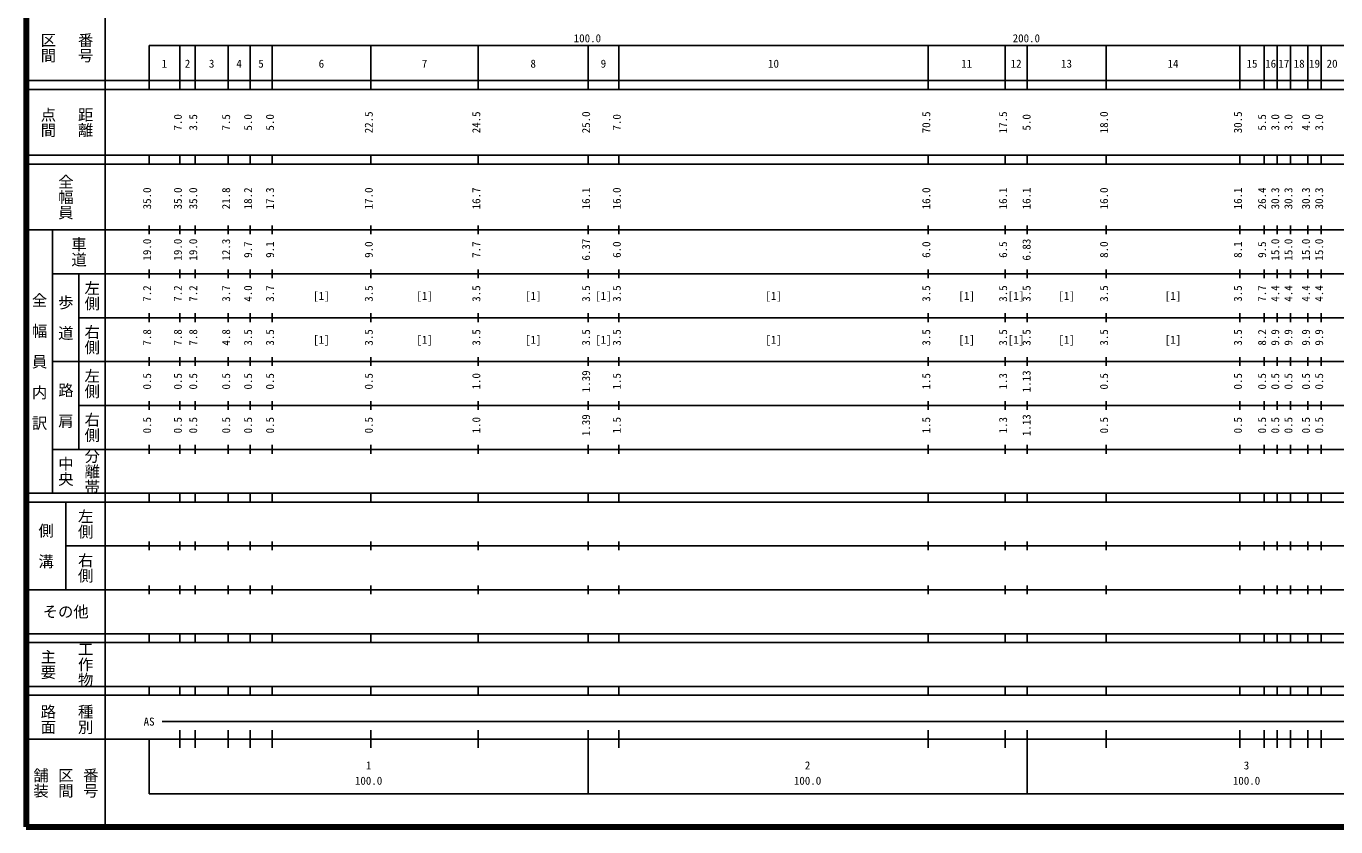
# Model space of a CAD drawing. Units: millimetres on the paper, enlarged 1000 times. Extents: x 40000 to 680000, y 20000 to 380000.
# Drawn here: x 40000 to 338341, y 20000 to 202409 of the extents above; entities that cross this region are included whole.
import ezdxf
from ezdxf.enums import TextEntityAlignment as Align

# ---------------------------------------------------------------- set-up
doc = ezdxf.new("R2010")
doc.units = ezdxf.units.MM
doc.header["$LTSCALE"] = 1000
doc.layers.add('M-TTL', color=2, linetype='Continuous', lineweight=140)
doc.layers.add('M-TTL-BAND', color=7, linetype='Continuous', lineweight=25)
doc.styles.add('@ＭＳ ゴシック', font='')
doc.styles.add('ＭＳ ゴシック', font='')
doc.styles.get('@ＭＳ ゴシック').set_extended_font_data('@MS Gothic')
doc.styles.get('ＭＳ ゴシック').set_extended_font_data('MS Gothic')

msp = doc.modelspace()

# ---------------------------------------------------------------- linework, layer by layer
at = {"layer": 'M-TTL'}
for p, q in [((40000, 380000), (40000, 20000)), ((40000, 20000), (680000, 20000))]:
    msp.add_line(p, q, dxfattribs=at)
at = {"layer": 'M-TTL-BAND'}
for p, q in [((58000, 370000), (58000, 20000)), ((68000, 198000), (579000, 198000)), ((68000, 198000), (68000, 188000)), ((75000, 188000), (75000, 198000)), ((78500, 188000), (78500, 198000)), ((86000, 188000), (86000, 198000)), ((91000, 188000), (91000, 198000)), ((96000, 188000), (96000, 198000)), ((118500, 188000), (118500, 198000)), ((143000, 188000), (143000, 198000)), ((168000, 188000), (168000, 198000)), ((175000, 188000), (175000, 198000)), ((245500, 188000), (245500, 198000)), ((263000, 188000), (263000, 198000)), ((268000, 188000), (268000, 198000)), ((286000, 188000), (286000, 198000)), ((316500, 188000), (316500, 198000)), ((322000, 188000), (322000, 198000)), ((325000, 188000), (325000, 198000)), ((328000, 188000), (328000, 198000)), ((332000, 188000), (332000, 198000)), ((335000, 188000), (335000, 198000)), ((40000, 190000), (579000, 190000)), ((40000, 188000), (579000, 188000)), ((40000, 173000), (579000, 173000)), ((40000, 171000), (579000, 171000)), ((68000, 171000), (68000, 173000)), ((75000, 171000), (75000, 173000)), ((78500, 171000), (78500, 173000)), ((86000, 171000), (86000, 173000)), ((91000, 171000), (91000, 173000)), ((96000, 171000), (96000, 173000)), ((118500, 171000), (118500, 173000)), ((143000, 171000), (143000, 173000)), ((168000, 171000), (168000, 173000)), ((175000, 171000), (175000, 173000)), ((245500, 171000), (245500, 173000)), ((263000, 171000), (263000, 173000)), ((268000, 171000), (268000, 173000)), ((286000, 171000), (286000, 173000)), ((316500, 171000), (316500, 173000)), ((322000, 171000), (322000, 173000)), ((325000, 171000), (325000, 173000)), ((328000, 171000), (328000, 173000)), ((332000, 171000), (332000, 173000)), ((335000, 171000), (335000, 173000)), ((40000, 156000), (579000, 156000)), ((46000, 96000), (46000, 156000)), ((68000, 155000), (68000, 157000)), ((75000, 155000), (75000, 157000)), ((78500, 155000), (78500, 157000)), ((86000, 155000), (86000, 157000)), ((91000, 155000), (91000, 157000)), ((96000, 155000), (96000, 157000)), ((118500, 155000), (118500, 157000)), ((143000, 155000), (143000, 157000)), ((168000, 155000), (168000, 157000)), ((175000, 155000), (175000, 157000)), ((245500, 155000), (245500, 157000)), ((263000, 155000), (263000, 157000)), ((268000, 155000), (268000, 157000)), ((286000, 155000), (286000, 157000)), ((316500, 155000), (316500, 157000)), ((322000, 155000), (322000, 157000)), ((325000, 155000), (325000, 157000)), ((328000, 155000), (328000, 157000)), ((332000, 155000), (332000, 157000)), ((335000, 155000), (335000, 157000)), ((68000, 145000), (68000, 147000)), ((75000, 145000), (75000, 147000)), ((78500, 145000), (78500, 147000)), ((86000, 145000), (86000, 147000)), ((91000, 145000), (91000, 147000)), ((96000, 145000), (96000, 147000)), ((118500, 145000), (118500, 147000)), ((143000, 145000), (143000, 147000)), ((168000, 145000), (168000, 147000)), ((175000, 145000), (175000, 147000)), ((245500, 145000), (245500, 147000)), ((263000, 145000), (263000, 147000)), ((268000, 145000), (268000, 147000)), ((286000, 145000), (286000, 147000)), ((316500, 145000), (316500, 147000)), ((322000, 145000), (322000, 147000)), ((325000, 145000), (325000, 147000)), ((328000, 145000), (328000, 147000)), ((332000, 145000), (332000, 147000)), ((335000, 145000), (335000, 147000)), ((46000, 146000), (579000, 146000)), ((52000, 146000), (52000, 106000)), ((52000, 136000), (579000, 136000)), ((68000, 135000), (68000, 137000)), ((75000, 135000), (75000, 137000)), ((78500, 135000), (78500, 137000)), ((86000, 135000), (86000, 137000)), ((91000, 135000), (91000, 137000)), ((96000, 135000), (96000, 137000)), ((118500, 135000), (118500, 137000)), ((143000, 135000), (143000, 137000)), ((168000, 135000), (168000, 137000)), ((175000, 135000), (175000, 137000)), ((245500, 135000), (245500, 137000)), ((263000, 135000), (263000, 137000)), ((268000, 135000), (268000, 137000)), ((286000, 135000), (286000, 137000)), ((316500, 135000), (316500, 137000)), ((322000, 135000), (322000, 137000)), ((325000, 135000), (325000, 137000)), ((328000, 135000), (328000, 137000)), ((332000, 135000), (332000, 137000)), ((335000, 135000), (335000, 137000)), ((46000, 126000), (579000, 126000)), ((68000, 125000), (68000, 127000)), ((75000, 125000), (75000, 127000)), ((78500, 125000), (78500, 127000)), ((86000, 125000), (86000, 127000)), ((91000, 125000), (91000, 127000)), ((96000, 125000), (96000, 127000)), ((118500, 125000), (118500, 127000)), ((143000, 125000), (143000, 127000)), ((168000, 125000), (168000, 127000)), ((175000, 125000), (175000, 127000)), ((245500, 125000), (245500, 127000)), ((263000, 125000), (263000, 127000)), ((268000, 125000), (268000, 127000)), ((286000, 125000), (286000, 127000)), ((316500, 125000), (316500, 127000)), ((322000, 125000), (322000, 127000)), ((325000, 125000), (325000, 127000)), ((328000, 125000), (328000, 127000)), ((332000, 125000), (332000, 127000)), ((335000, 125000), (335000, 127000)), ((68000, 115000), (68000, 117000)), ((75000, 115000), (75000, 117000)), ((78500, 115000), (78500, 117000)), ((86000, 115000), (86000, 117000)), ((91000, 115000), (91000, 117000)), ((96000, 115000), (96000, 117000)), ((118500, 115000), (118500, 117000)), ((143000, 115000), (143000, 117000)), ((168000, 115000), (168000, 117000)), ((175000, 115000), (175000, 117000)), ((245500, 115000), (245500, 117000)), ((263000, 115000), (263000, 117000)), ((268000, 115000), (268000, 117000)), ((286000, 115000), (286000, 117000)), ((316500, 115000), (316500, 117000)), ((322000, 115000), (322000, 117000)), ((325000, 115000), (325000, 117000)), ((328000, 115000), (328000, 117000)), ((332000, 115000), (332000, 117000)), ((335000, 115000), (335000, 117000)), ((52000, 116000), (579000, 116000)), ((46000, 106000), (579000, 106000)), ((68000, 105000), (68000, 107000)), ((75000, 105000), (75000, 107000)), ((78500, 105000), (78500, 107000)), ((86000, 105000), (86000, 107000)), ((91000, 105000), (91000, 107000)), ((96000, 105000), (96000, 107000)), ((118500, 105000), (118500, 107000)), ((143000, 105000), (143000, 107000)), ((168000, 105000), (168000, 107000)), ((175000, 105000), (175000, 107000)), ((245500, 105000), (245500, 107000)), ((263000, 105000), (263000, 107000)), ((268000, 105000), (268000, 107000)), ((286000, 105000), (286000, 107000)), ((316500, 105000), (316500, 107000)), ((322000, 105000), (322000, 107000)), ((325000, 105000), (325000, 107000)), ((328000, 105000), (328000, 107000)), ((332000, 105000), (332000, 107000)), ((335000, 105000), (335000, 107000)), ((40000, 96000), (579000, 96000)), ((68000, 94000), (68000, 96000)), ((75000, 94000), (75000, 96000)), ((78500, 94000), (78500, 96000)), ((86000, 94000), (86000, 96000)), ((91000, 94000), (91000, 96000)), ((96000, 94000), (96000, 96000)), ((118500, 94000), (118500, 96000)), ((143000, 94000), (143000, 96000)), ((168000, 94000), (168000, 96000)), ((175000, 94000), (175000, 96000)), ((245500, 94000), (245500, 96000)), ((263000, 94000), (263000, 96000)), ((268000, 94000), (268000, 96000)), ((286000, 94000), (286000, 96000)), ((316500, 94000), (316500, 96000)), ((322000, 94000), (322000, 96000)), ((325000, 94000), (325000, 96000)), ((328000, 94000), (328000, 96000)), ((332000, 94000), (332000, 96000)), ((335000, 94000), (335000, 96000)), ((40000, 94000), (579000, 94000)), ((49000, 94000), (49000, 74000)), ((49000, 84000), (579000, 84000)), ((68000, 83000), (68000, 85000)), ((75000, 83000), (75000, 85000)), ((78500, 83000), (78500, 85000)), ((86000, 83000), (86000, 85000)), ((91000, 83000), (91000, 85000)), ((96000, 83000), (96000, 85000)), ((118500, 83000), (118500, 85000)), ((143000, 83000), (143000, 85000)), ((168000, 83000), (168000, 85000)), ((175000, 83000), (175000, 85000)), ((245500, 83000), (245500, 85000)), ((263000, 83000), (263000, 85000)), ((268000, 83000), (268000, 85000)), ((286000, 83000), (286000, 85000)), ((316500, 83000), (316500, 85000)), ((322000, 83000), (322000, 85000)), ((325000, 83000), (325000, 85000)), ((328000, 83000), (328000, 85000)), ((332000, 83000), (332000, 85000)), ((335000, 83000), (335000, 85000)), ((68000, 73000), (68000, 75000)), ((75000, 73000), (75000, 75000)), ((78500, 73000), (78500, 75000)), ((86000, 73000), (86000, 75000)), ((91000, 73000), (91000, 75000)), ((96000, 73000), (96000, 75000)), ((118500, 73000), (118500, 75000)), ((143000, 73000), (143000, 75000)), ((168000, 73000), (168000, 75000)), ((175000, 73000), (175000, 75000)), ((245500, 73000), (245500, 75000)), ((263000, 73000), (263000, 75000)), ((268000, 73000), (268000, 75000)), ((286000, 73000), (286000, 75000)), ((316500, 73000), (316500, 75000)), ((322000, 73000), (322000, 75000)), ((325000, 73000), (325000, 75000)), ((328000, 73000), (328000, 75000)), ((332000, 73000), (332000, 75000)), ((335000, 73000), (335000, 75000)), ((40000, 74000), (579000, 74000)), ((40000, 64000), (579000, 64000)), ((68000, 62000), (68000, 64000)), ((75000, 62000), (75000, 64000)), ((78500, 62000), (78500, 64000)), ((86000, 62000), (86000, 64000)), ((91000, 62000), (91000, 64000)), ((96000, 62000), (96000, 64000)), ((118500, 62000), (118500, 64000)), ((143000, 62000), (143000, 64000)), ((168000, 62000), (168000, 64000)), ((175000, 62000), (175000, 64000)), ((245500, 62000), (245500, 64000)), ((263000, 62000), (263000, 64000)), ((268000, 62000), (268000, 64000)), ((286000, 62000), (286000, 64000)), ((316500, 62000), (316500, 64000)), ((322000, 62000), (322000, 64000)), ((325000, 62000), (325000, 64000)), ((328000, 62000), (328000, 64000)), ((332000, 62000), (332000, 64000)), ((335000, 62000), (335000, 64000)), ((40000, 62000), (579000, 62000)), ((40000, 52000), (579000, 52000)), ((68000, 50000), (68000, 52000)), ((75000, 50000), (75000, 52000)), ((78500, 50000), (78500, 52000)), ((86000, 50000), (86000, 52000)), ((91000, 50000), (91000, 52000)), ((96000, 50000), (96000, 52000)), ((118500, 50000), (118500, 52000)), ((143000, 50000), (143000, 52000)), ((168000, 50000), (168000, 52000)), ((175000, 50000), (175000, 52000)), ((245500, 50000), (245500, 52000)), ((263000, 50000), (263000, 52000)), ((268000, 50000), (268000, 52000)), ((286000, 50000), (286000, 52000)), ((316500, 50000), (316500, 52000)), ((322000, 50000), (322000, 52000)), ((325000, 50000), (325000, 52000)), ((328000, 50000), (328000, 52000)), ((332000, 50000), (332000, 52000)), ((335000, 50000), (335000, 52000)), ((40000, 50000), (579000, 50000)), ((71000, 44000), (565000, 44000)), ((75000, 38000), (75000, 42000)), ((78500, 38000), (78500, 42000)), ((86000, 38000), (86000, 42000)), ((91000, 38000), (91000, 42000)), ((96000, 38000), (96000, 42000)), ((118500, 38000), (118500, 42000)), ((143000, 38000), (143000, 42000)), ((168000, 27500), (168000, 42000)), ((175000, 38000), (175000, 42000)), ((245500, 38000), (245500, 42000)), ((263000, 38000), (263000, 42000)), ((268000, 27500), (268000, 42000)), ((286000, 38000), (286000, 42000)), ((316500, 38000), (316500, 42000)), ((322000, 38000), (322000, 42000)), ((325000, 38000), (325000, 42000)), ((328000, 38000), (328000, 42000)), ((332000, 38000), (332000, 42000)), ((335000, 38000), (335000, 42000)), ((40000, 40000), (579000, 40000)), ((68000, 40000), (68000, 27500)), ((68000, 27500), (579000, 27500))]:
    msp.add_line(p, q, dxfattribs=at)

# ---------------------------------------------------------------- texts
at = {"layer": 'M-TTL-BAND', "style": '@ＭＳ ゴシック'}
for s, p in [('区間', (45000, 197500)), ('番号', (53500, 197500)), ('点間', (45000, 180500)), ('距離', (53500, 180500)), ('全幅員', (49000, 163500)), ('車道', (52000, 151000)), ('左側', (55000, 141000)), ('全\u3000幅\u3000員\u3000内\u3000訳', (43000, 126000)), ('歩\u3000道', (49000, 136000)), ('右側', (55000, 131000)), ('左側', (55000, 121000)), ('路\u3000肩', (49000, 116000)), ('右側', (55000, 111000)), ('分離帯', (55000, 101000)), ('中央', (49000, 101000)), ('左側', (53500, 89000)), ('側\u3000溝', (44500, 84000)), ('右側', (53500, 79000)), ('主要', (45000, 57000)), ('工作物', (53500, 57000)), ('路面', (45000, 44500)), ('種別', (53500, 44500)), ('舗装', (43333, 30000)), ('区間', (49000, 30000)), ('番号', (54667, 30000))]:
    msp.add_text(s, height=2566, rotation=270, dxfattribs=at).set_placement(p, align=Align.MIDDLE_CENTER)
at = {"layer": 'M-TTL-BAND', "style": 'ＭＳ ゴシック'}
for s, p in [('100.0', (167844, 198195)), ('200.0', (267844, 198195)), ('1', (71500, 192405)), ('2', (76750, 192405)), ('3', (82250, 192405)), ('4', (88500, 192405)), ('5', (93500, 192405)), ('6', (107250, 192405)), ('7', (130750, 192405)), ('8', (155500, 192405)), ('9', (171500, 192405)), ('10', (210250, 192405)), ('11', (254250, 192405)), ('12', (265500, 192405)), ('13', (277000, 192405)), ('14', (301250, 192405)), ('15', (319250, 192405)), ('16', (323500, 192405)), ('17', (326500, 192405)), ('18', (330000, 192405)), ('19', (333500, 192405)), ('20', (337500, 192405)), ('[1]', (107250, 139500)), ('[1]', (130750, 139500)), ('[1]', (155500, 139500)), ('[1]', (171500, 139500)), ('[1]', (210250, 139500)), ('[1]', (254250, 139500)), ('[1]', (265500, 139500)), ('[1]', (277000, 139500)), ('[1]', (301250, 139500)), ('[1]', (107250, 129500)), ('[1]', (130750, 129500)), ('[1]', (155500, 129500)), ('[1]', (171500, 129500)), ('[1]', (210250, 129500)), ('[1]', (254250, 129500)), ('[1]', (265500, 129500)), ('[1]', (277000, 129500)), ('[1]', (301250, 129500)), ('AS', (68000, 42500)), ('1', (118000, 32523)), ('2', (218000, 32523)), ('3', (318000, 32523)), ('100.0', (118000, 29033)), ('100.0', (218000, 29033)), ('100.0', (318000, 29033))]:
    msp.add_text(s, height=1833, dxfattribs=at).set_placement(p, align=Align.BOTTOM_CENTER)
for s, p in [('7.0', (76000, 180500)), ('3.5', (79500, 180500)), ('7.5', (87000, 180500)), ('5.0', (92000, 180500)), ('5.0', (97000, 180500)), ('22.5', (119500, 180500)), ('24.5', (144000, 180500)), ('25.0', (169000, 180500)), ('7.0', (176000, 180500)), ('70.5', (246500, 180500)), ('17.5', (264000, 180500)), ('5.0', (269351, 180500)), ('18.0', (287000, 180500)), ('30.5', (317500, 180500)), ('5.5', (323000, 180500)), ('3.0', (326000, 180500)), ('3.0', (329000, 180500)), ('4.0', (333000, 180500)), ('3.0', (336000, 180500)), ('35.0', (69000, 163174)), ('35.0', (76000, 163174)), ('35.0', (79500, 163174)), ('21.8', (87000, 163174)), ('18.2', (92000, 163174)), ('17.3', (97000, 163174)), ('17.0', (119500, 163174)), ('16.7', (144000, 163174)), ('16.1', (169000, 163174)), ('16.0', (176000, 163174)), ('16.0', (246500, 163174)), ('16.1', (264000, 163174)), ('16.1', (269351, 163174)), ('16.0', (287000, 163174)), ('16.1', (317500, 163174)), ('26.4', (323000, 163174)), ('30.3', (326000, 163174)), ('30.3', (329000, 163174)), ('30.3', (333000, 163174)), ('30.3', (336000, 163174)), ('19.0', (69000, 151500)), ('19.0', (76000, 151500)), ('19.0', (79500, 151500)), ('12.3', (87000, 151500)), ('9.7', (92000, 151500)), ('9.1', (97000, 151500)), ('9.0', (119500, 151500)), ('7.7', (144000, 151500)), ('6.37', (169000, 151500)), ('6.0', (176000, 151500)), ('6.0', (246500, 151500)), ('6.5', (264000, 151500)), ('6.83', (269351, 151500)), ('8.0', (287000, 151500)), ('8.1', (317500, 151500)), ('9.5', (323000, 151500)), ('15.0', (326000, 151500)), ('15.0', (329000, 151500)), ('15.0', (333000, 151500)), ('15.0', (336000, 151500)), ('7.2', (69000, 141500)), ('7.2', (76000, 141500)), ('7.2', (79500, 141500)), ('3.7', (87000, 141500)), ('4.0', (92000, 141500)), ('3.7', (97000, 141500)), ('3.5', (119500, 141500)), ('3.5', (144000, 141500)), ('3.5', (169000, 141500)), ('3.5', (176000, 141500)), ('3.5', (246500, 141500)), ('3.5', (264000, 141500)), ('3.5', (269351, 141500)), ('3.5', (287000, 141500)), ('3.5', (317500, 141500)), ('7.7', (323000, 141500)), ('4.4', (326000, 141500)), ('4.4', (329000, 141500)), ('4.4', (333000, 141500)), ('4.4', (336000, 141500)), ('7.8', (69000, 131500)), ('7.8', (76000, 131500)), ('7.8', (79500, 131500)), ('4.8', (87000, 131500)), ('3.5', (92000, 131500)), ('3.5', (97000, 131500)), ('3.5', (119500, 131500)), ('3.5', (144000, 131500)), ('3.5', (169000, 131500)), ('3.5', (176000, 131500)), ('3.5', (246500, 131500)), ('3.5', (264000, 131500)), ('3.5', (269351, 131500)), ('3.5', (287000, 131500)), ('3.5', (317500, 131500)), ('8.2', (323000, 131500)), ('9.9', (326000, 131500)), ('9.9', (329000, 131500)), ('9.9', (333000, 131500)), ('9.9', (336000, 131500)), ('0.5', (69000, 121500)), ('0.5', (76000, 121500)), ('0.5', (79500, 121500)), ('0.5', (87000, 121500)), ('0.5', (92000, 121500)), ('0.5', (97000, 121500)), ('0.5', (119500, 121500)), ('1.0', (144000, 121500)), ('1.39', (169000, 121500)), ('1.5', (176000, 121500)), ('1.5', (246500, 121500)), ('1.3', (264000, 121500)), ('1.13', (269351, 121500)), ('0.5', (287000, 121500)), ('0.5', (317500, 121500)), ('0.5', (323000, 121500)), ('0.5', (326000, 121500)), ('0.5', (329000, 121500)), ('0.5', (333000, 121500)), ('0.5', (336000, 121500)), ('1.39', (169000, 111500)), ('1.13', (269351, 111500)), ('0.5', (69000, 111500)), ('0.5', (76000, 111500)), ('0.5', (79500, 111500)), ('0.5', (87000, 111500)), ('0.5', (92000, 111500)), ('0.5', (97000, 111500)), ('0.5', (119500, 111500)), ('1.0', (144000, 111500)), ('1.5', (176000, 111500)), ('1.5', (246500, 111500)), ('1.3', (264000, 111500)), ('0.5', (287000, 111500)), ('0.5', (317500, 111500)), ('0.5', (323000, 111500)), ('0.5', (326000, 111500)), ('0.5', (329000, 111500)), ('0.5', (333000, 111500)), ('0.5', (336000, 111500))]:
    msp.add_text(s, height=1833, rotation=90, dxfattribs=at).set_placement(p, align=Align.BOTTOM_CENTER)
msp.add_text('その他', height=2566, dxfattribs=at).set_placement((49000, 69000), align=Align.MIDDLE_CENTER)

doc.saveas('drawing.dxf')
